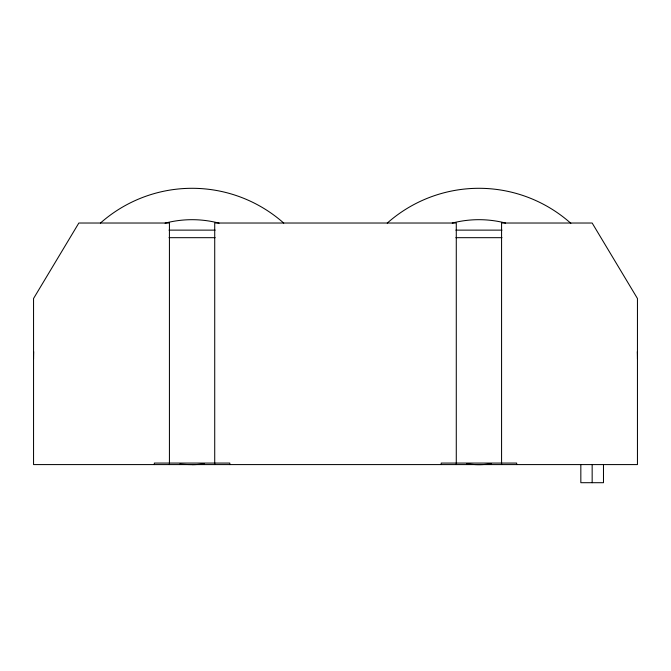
<?xml version="1.0" encoding="UTF-8"?>
<svg xmlns="http://www.w3.org/2000/svg" width="671" height="671" viewBox="0 0 671 671"><rect width="100%" height="100%" fill="white"/><g stroke="black" fill="none" stroke-linecap="round" stroke-linejoin="round"><path stroke-width="1.01" d="M169.008 230.128L215.139 230.128M455.861 230.128L501.992 230.128M169.008 237.677L215.139 237.677M455.861 237.677L501.992 237.677M603.481 464.584L603.481 482.701L580.834 482.701L580.834 464.584M592.158 464.584L592.158 482.701M516.67 464.584L516.67 463.074L441.183 463.074L441.183 464.584M501.572 464.584L501.572 223.024L592.158 223.024L637.45 298.511L637.45 464.584L33.55 464.584L33.55 298.511L78.843 223.024L169.428 223.024L169.428 464.584M456.28 464.584L456.28 223.024L214.72 223.024L214.72 464.584M229.817 464.584L229.817 463.074L154.33 463.074L154.33 464.584M165.074 223.158A106.756 106.756 0 0 1 219.073 223.158M192.074 464.584A138.142 138.142 0 0 0 204.378 464.038A138.142 138.142 0 0 1 179.769 464.038M283.741 223.091A138.142 138.142 0 0 0 192.074 188.299A138.142 138.142 0 0 0 100.407 223.091M452.262 223.066A106.756 106.756 0 0 1 505.59 223.066M491.306 464.03A138.142 138.142 0 0 1 466.546 464.03M387.242 223.107A138.142 138.142 0 0 1 570.862 223.334M637.316 351.671A195.336 195.336 0 0 1 637.45 358.901M491.189 464.038A138.142 138.142 0 0 1 466.622 464.038M33.55 358.901A195.336 195.336 0 0 1 33.684 351.671"/></g></svg>
